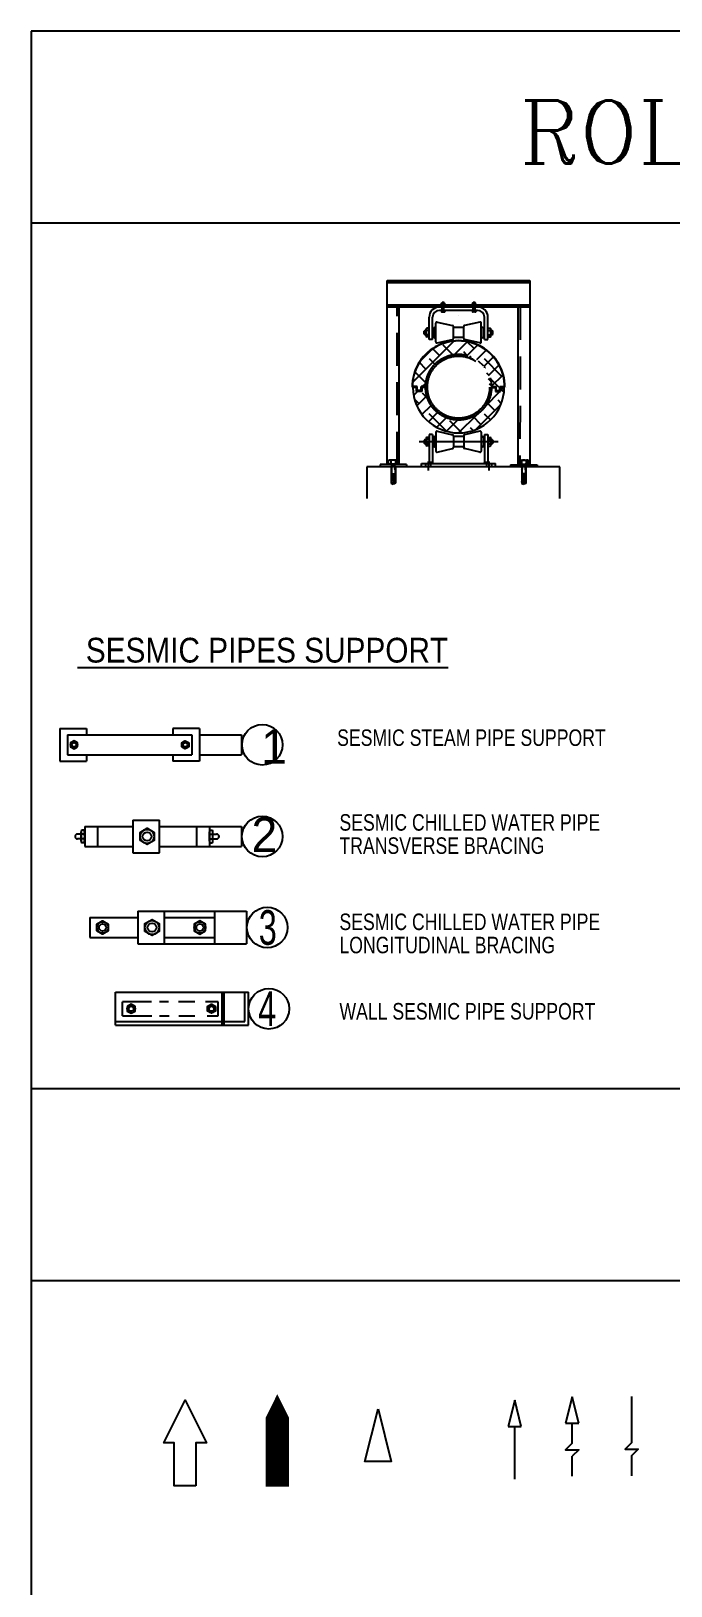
# Model space of a CAD drawing. Extents: x 462150 to 608263, y 35809 to 85242.
# Drawn here: x 512332 to 514756, y 59676 to 65566 of the extents above; entities that cross this region are included whole.
import ezdxf
from ezdxf.enums import TextEntityAlignment as Align

# ---------------------------------------------------------------- set-up
doc = ezdxf.new("R2010")
doc.units = 0
doc.header["$LTSCALE"] = 500
doc.header["$MEASUREMENT"] = 0
for name, pattern in [('ACAD_ISO02W100', [15, 12, -3]), ('CENTER', [2, 1.25, -0.25, 0.25, -0.25]), ('DASHDOT2', [12.7, 6.35, -3.175, 0, -3.175]), ('DASHED2', [0.375, 0.25, -0.125])]:
    doc.linetypes.add(name, pattern=pattern)
for name, color, linetype in [('_M_SUPPORT_A', 7, 'Continuous'), ('A-FRAME', 7, 'Continuous'), ('ARROW', 2, 'Continuous'), ('CK_LEVEL_10', 7, 'Continuous'), ('DIMENSION', 150, 'Continuous'), ('EQP', 1, 'Continuous'), ('HVAC-1', 11, 'CENTER'), ('KHALED', 2, 'Continuous'), ('M_ARR', 2, 'Continuous'), ('MH-RARR', 2, 'Continuous'), ('MH-SARR', 2, 'Continuous'), ('MNUTS', 2, 'Continuous'), ('PL-W-TEXT', 7, 'Continuous'), ('TXT', 2, 'Continuous')]:
    doc.layers.add(name, color=color, linetype=linetype)
doc.styles.add('FF-LOOP', font='romanc.shx', dxfattribs={"height": 2})
doc.styles.add('MOHAMED', font='STENCIL.SHX', dxfattribs={"height": 105})
doc.styles.add('SAHAR', font='STENCIL.SHX', dxfattribs={"height": 40})

# ---------------------------------------------------------------- blocks, each defined once
blk = doc.blocks.new('ARR00A')
at = {"layer": 'M_ARR'}
blk.add_lwpolyline([(-7, 0.88), (-7, -0.88), (-3.5, -0.88), (-3.5, -1.75), (0, 0), (-3.5, 1.75), (-3.5, 0.88)], close=True, dxfattribs=at)
blk = doc.blocks.new('ARR')
at = {"layer": 'ARROW', "xscale": -23.14000000001397, "yscale": 23.13999999999942, "zscale": 23.14, "rotation": 180}
blk.add_blockref('ARR00A', (0, 0), dxfattribs=at)
blk = doc.blocks.new('M-arr02')
at = {"layer": 'MH-SARR'}
blk.add_lwpolyline([(-7, 0, 1.75, 1.75, 0), (-3.5, 0, 3.5, 0, 0), (0, 0, 0, 0, 0)], format="xyseb", dxfattribs=at)
blk = doc.blocks.new('M-arr03')
at = {"layer": 'MH-SARR'}
blk.add_lwpolyline([(0, 0), (-2, -0.5), (-2, 0.5)], close=True, dxfattribs=at)
blk = doc.blocks.new('M-arr04')
at = {"color": 2}
blk.add_lwpolyline([(0, 2.839, 0, 0.45, 0), (0, 1.846, 0, 0, 0), (0, 0, 0, 0, 0)], format="xyseb", dxfattribs=at)
blk = doc.blocks.new('M-arr05')
at = {"layer": 'MH-SARR'}
for p, q in [((-6, 0), (-2, 0)), ((-2, 0.5), (-2, -0.5)), ((0, 0), (-2, 0.5)), ((-2, -0.5), (0, 0))]:
    blk.add_line(p, q, dxfattribs=at)
blk = doc.blocks.new('M-arr06')
at = {"layer": 'MH-RARR'}
for p, q in [((-6, 0), (-4.5, 0)), ((-3.5, 0), (-2, 0)), ((0, 0), (-2, 0.5)), ((-2, 0.5), (-2, -0.5)), ((-2, -0.5), (0, 0))]:
    blk.add_line(p, q, dxfattribs=at)
blk.add_lwpolyline([(-3.5, 0), (-4, 0.5), (-4, -0.5), (-4.5, 0)], dxfattribs=at)
blk = doc.blocks.new('M-arr07')
at = {"layer": 'MH-RARR'}
blk.add_lwpolyline([(0, 0), (-2, 0), (-3.5, 0), (-4, 0.5), (-4, -0.5), (-4.5, 0), (-6, 0)], dxfattribs=at)

msp = doc.modelspace()

# ---------------------------------------------------------------- hatches: boundary and pattern name
h = msp.add_hatch()
h.set_pattern_fill('ANSI38', color=8, scale=295.275591, angle=-0.01112, style=0)
h.set_pattern_definition([(44.9888795, (-363093.78, -1134920.83), (-26.0938555, 26.1039866), []), (134.9888795, (-363093.78, -1134920.83), (-78.2916976, 26.1141177), [92.273622, -55.3641732])])
h.paths.add_polyline_path([(514124.9, 64215.1), (514110.9, 64215.1), (514110.9, 64200.4), (514091.2, 64200.4), (514091.2, 64215.1), (514076.6, 64215.1, -0.409585), (513951.6, 64092.1), (513951.6, 64043.8, 0.410868)])
h.paths.add_polyline_path([(513951.6, 64392.1), (513951.6, 64342.1, -0.409581), (514076.6, 64219.1), (514093.6, 64219.1), (514093.6, 64217.1), (514108.4, 64217.1), (514108.4, 64219.1), (514126.6, 64219.1, 0.410909)])
h.paths.add_polyline_path([(513951.6, 64342.1), (513951.6, 64392.1, 0.410909), (513776.6, 64219.2), (513794.8, 64219.2), (513794.8, 64217.2), (513809.6, 64217.2), (513809.6, 64219.2), (513826.6, 64219.1, -0.409581)])
h.paths.add_polyline_path([(513826.6, 64215.2), (513812, 64215.2), (513812, 64200.4), (513792.3, 64200.4), (513792.3, 64215.2), (513778.3, 64215.2, 0.410868), (513951.6, 64043.8), (513951.6, 64092.1, -0.409585)])
at = {"layer": 'DIMENSION'}
h = msp.add_hatch(dxfattribs=at)
h.set_pattern_fill('ANSI31', scale=0.197294, angle=-0.01112, style=0)
h.set_pattern_definition([(224.98887947, (482703.248116, 99399.410953), (0.017435127817, -0.017441897093), [])])
h.paths.add_polyline_path([(513775.6, 64218.2), (513778.2, 64218.2, -0.412543), (513951.6, 64390.5), (513951.6, 64393.1, 0.412568)])
h = msp.add_hatch(dxfattribs=at)
h.set_pattern_fill('ANSI31', scale=0.197294, angle=-0.01112, style=0)
h.set_pattern_definition([(314.98887947, (545213.608207, 99387.27833), (-0.017441897093, -0.017435127817), [])])
h.paths.add_polyline_path([(514127.6, 64218.1), (514125, 64218.1, 0.412543), (513951.6, 64390.5), (513951.6, 64393.1, -0.412568)])
h = msp.add_hatch(dxfattribs=at)
h.set_pattern_fill('ANSI31', scale=0.197294, angle=-0.01112, style=0)
h.set_pattern_definition([(134.923582737, (482649.742153, 29082.65742), (0.017461755584, 0.017415238963), [])])
h.paths.add_polyline_path([(513775.8, 64216.4), (513778.5, 64216.4, 0.412543), (513951.6, 64043.8), (513951.6, 64041.2, -0.412568)])
h = msp.add_hatch(dxfattribs=at)
h.set_pattern_fill('ANSI31', scale=0.197294, angle=-0.01112, style=0)
h.set_pattern_definition([(45.05417621, (545239.818635, 29070.509322), (-0.017454994027, 0.017422015948), [])])
h.paths.add_polyline_path([(514127.4, 64216.3), (514124.7, 64216.3, -0.412543), (513951.6, 64043.8), (513951.6, 64041.2, 0.412568)])
at = {"layer": 'HVAC-1'}
h = msp.add_hatch(dxfattribs=at)
h.set_pattern_fill('ANSI36', color=256, scale=82.020997, angle=89.98888, style=0)
h.set_pattern_definition([(134.9888795, (578784.298, -45756.785), (-19.9356205, 5.4411447), [25.6315617, -5.1263123, 0, -5.1263123])])
h.paths.add_polyline_path([(513951.6, 64335), (513951.6, 64342.1, 0.414214), (513826.6, 64217.2), (513833.8, 64217.2, -0.414214)])
h.paths.add_polyline_path([(513951.6, 64342.1), (513951.6, 64335, -0.414214), (514069.4, 64217.1), (514076.6, 64217.1, 0.414214)])
h.paths.add_polyline_path([(514076.6, 64217.1), (514069.4, 64217.1, -0.414214), (513951.6, 64099.3), (513951.6, 64092.1, 0.414214)])
h.paths.add_polyline_path([(513833.8, 64217.2), (513826.6, 64217.2, 0.414214), (513951.6, 64092.1), (513951.6, 64099.3, -0.414214)])

# ---------------------------------------------------------------- linework, layer by layer
for p, q in [((512331.7, 65565.7), (512331.7, 36008.8)), ((532372.4, 65565.7), (512331.7, 65565.7)), ((532372.4, 64838.2), (512331.7, 64838.2)), ((521100, 61559.6), (512331.7, 61559.6)), ((521100, 60832.1), (512331.7, 60832.1))]:
    msp.add_line(p, q)
at = {"color": 8}
for radius, start, end in [(175, 359.98786, 179.9899), (173.4, 180.31288, 359.66488)]:
    msp.add_arc((513951.6, 64217.1), radius, start, end, dxfattribs=at)
at = {"layer": '_M_SUPPORT_A', "linetype": 'Continuous', "ltscale": 0.25}
for p, q in [((513681.5, 63923.4), (513681.7, 64621)), ((513681.7, 64621), (514221.7, 64620.8)), ((513681.7, 64613), (514221.7, 64612.8)), ((514221.7, 64620.8), (514221.5, 63923.3)), ((513681.7, 64529), (514221.7, 64528.8)), ((513681.7, 64521), (514221.7, 64520.8)), ((513726.5, 63923.4), (513726.7, 64520.9)), ((514024, 64507.9), (513879.3, 64507.9)), ((514176.7, 64520.9), (514176.5, 63923.3)), ((514335.9, 63915.1), (513603.9, 63915.5)), ((513603.9, 63915.5), (513603.9, 63795.5)), ((513654, 63923.4), (513654, 63915.4)), ((513754, 63923.4), (513654, 63923.4)), ((513754, 63923.4), (513754, 63915.4)), ((514149, 63923.3), (514149, 63915.3)), ((514149, 63923.3), (514249, 63923.3)), ((514249, 63923.3), (514249, 63915.3)), ((514335.9, 63795.1), (514335.9, 63915.1))]:
    msp.add_line(p, q, dxfattribs=at)
at = {"layer": 'A-FRAME', "linetype": 'Continuous', "ltscale": 0.25}
for p, q in [((513840.3, 64396.9), (513840.3, 64481.9)), ((513853.3, 64396.9), (513853.3, 64481.9)), ((513951.7, 64488.2), (513951.7, 64488.2)), ((514050, 64396.9), (514050, 64481.9)), ((514063, 64396.9), (514063, 64481.9)), ((514079.2, 64415.8), (514079.2, 64432)), ((513840.2, 64037.4), (513840.2, 63932)), ((513853.2, 64037.4), (513853.2, 63931.9)), ((514049.9, 64037.4), (514049.9, 63931.9)), ((514062.9, 64037.4), (514062.9, 63931.9)), ((514079.1, 64018.5), (514079.1, 64002.2)), ((513811, 63915.4), (513811, 63928.4)), ((513811, 63928.4), (514092, 63928.4)), ((513827, 63928.4), (513827, 63915.4)), ((513840.2, 63932), (513836.6, 63928.4)), ((513853.2, 63931.9), (513840.2, 63932)), ((513846, 63928.4), (513846, 63915.4)), ((513853.2, 63931.9), (513856.7, 63928.4)), ((514049.9, 63931.9), (514046.4, 63928.4)), ((514062.9, 63931.9), (514049.9, 63931.9)), ((514057, 63928.4), (514057, 63915.4)), ((514062.9, 63931.9), (514066.5, 63928.4)), ((514076, 63928.4), (514076, 63915.4)), ((514092, 63915.4), (514092, 63928.4))]:
    msp.add_line(p, q, dxfattribs=at)
at = {"layer": 'CK_LEVEL_10', "color": 7, "linetype": 'Continuous'}
for p, q in [((513697.3, 63918), (513697.3, 63902.2)), ((513697.3, 63918), (513711, 63918)), ((513697.3, 63902.2), (513697.3, 63888.7)), ((513711, 63917.9), (513711, 63902.2)), ((513711, 63902.2), (513711, 63888.7)), ((514192, 63917.9), (514192, 63902.1)), ((514205.8, 63917.9), (514192, 63917.9)), ((514192, 63902.1), (514192, 63888.6)), ((514205.8, 63917.9), (514205.8, 63902.1)), ((514205.8, 63902.1), (514205.8, 63888.6)), ((513697.3, 63888.7), (513711, 63888.7)), ((513697.3, 63857), (513699.3, 63868.2)), ((513697.3, 63857), (513711, 63857)), ((513697.3, 63857), (513697.3, 63852.8)), ((513711, 63852.8), (513697.3, 63852.8)), ((513698.7, 63851.5), (513697.3, 63852.8)), ((513698, 63888.7), (513698, 63863.7)), ((513698, 63863.7), (513698.5, 63863.7)), ((513698.7, 63851.5), (513709.7, 63851.5)), ((513699.3, 63884), (513699.3, 63868.2)), ((513699.3, 63888.7), (513699.3, 63886.8)), ((513700.4, 63888.7), (513700.4, 63888)), ((513700.4, 63882.8), (513700.4, 63868.2)), ((513702.1, 63866), (513706.2, 63866)), ((513702.1, 63866), (513702.1, 63865.1)), ((513702.5, 63864.7), (513705.8, 63864.7)), ((513702.6, 63863.7), (513705.7, 63863.7)), ((513706.2, 63866), (513706.2, 63865.1)), ((513707.9, 63888.7), (513707.9, 63888)), ((513707.9, 63882.8), (513707.9, 63868.2)), ((513709, 63888.7), (513709, 63886.8)), ((513711, 63857), (513709, 63868.2)), ((513709.7, 63851.5), (513711, 63852.8)), ((513709.8, 63863.7), (513710.3, 63863.7)), ((513710.3, 63888.7), (513710.3, 63863.7)), ((513711, 63857), (513711, 63852.8)), ((514205.8, 63888.6), (514192, 63888.6)), ((514192, 63856.9), (514194.1, 63868.1)), ((514192, 63856.9), (514192, 63852.7)), ((514205.8, 63856.9), (514192, 63856.9)), ((514193.4, 63851.4), (514192, 63852.7)), ((514192, 63852.7), (514205.8, 63852.7)), ((514192.7, 63888.6), (514192.7, 63863.6)), ((514193.3, 63863.6), (514192.7, 63863.6)), ((514204.4, 63851.4), (514193.4, 63851.4)), ((514194.1, 63888.6), (514194.1, 63886.7)), ((514195.1, 63888.6), (514195.1, 63887.9)), ((514195.1, 63882.7), (514195.1, 63868.1)), ((514201, 63865.9), (514196.8, 63865.9)), ((514196.8, 63865.9), (514196.8, 63865)), ((514200.6, 63864.6), (514197.3, 63864.6)), ((514200.4, 63863.6), (514197.4, 63863.6)), ((514201, 63865.9), (514201, 63865)), ((514202.7, 63888.6), (514202.7, 63887.9)), ((514202.7, 63882.7), (514202.7, 63868.1)), ((514203.7, 63888.6), (514203.7, 63886.7)), ((514203.7, 63883.9), (514203.7, 63868.1)), ((514205.8, 63856.9), (514203.7, 63868.1)), ((514204.4, 63851.4), (514205.8, 63852.7)), ((514205.1, 63863.6), (514204.5, 63863.6)), ((514205.1, 63888.6), (514205.1, 63863.6)), ((514205.8, 63856.9), (514205.8, 63852.7))]:
    msp.add_line(p, q, dxfattribs=at)
at = {"layer": 'CK_LEVEL_10', "color": 3, "linetype": 'CENTER'}
for p, q in [((513700.7, 63886.1), (513707.6, 63886.1)), ((514202.3, 63886), (514195.5, 63886))]:
    msp.add_line(p, q, dxfattribs=at)
at = {"layer": 'CK_LEVEL_10', "color": 7, "linetype": 'Continuous'}
for points in [[(513704.2, 63887.6), (513704.7, 63887.5), (513705.1, 63887.4), (513705.4, 63887.3), (513705.7, 63887.1), (513705.9, 63886.9), (513706, 63886.8), (513706.1, 63886.6), (513706.2, 63886.3), (513706.2, 63886.1), (513706.2, 63885.9), (513706.1, 63885.7), (513706, 63885.4), (513705.9, 63885.2), (513705.6, 63885), (513705.4, 63884.9), (513705.1, 63884.7), (513704.8, 63884.7), (513704.5, 63884.6), (513704.2, 63884.6), (513704.2, 63884.6), (513703.6, 63884.7), (513703.2, 63884.8), (513702.9, 63884.9), (513702.6, 63885.1), (513702.4, 63885.3), (513702.3, 63885.4), (513702.2, 63885.6), (513702.1, 63885.9), (513702.1, 63886.1), (513702.1, 63886.3), (513702.2, 63886.5), (513702.3, 63886.8), (513702.5, 63887), (513702.7, 63887.1), (513703, 63887.3), (513703.3, 63887.5), (513703.6, 63887.5), (513703.8, 63887.6), (513704.2, 63887.6)], [(514198.9, 63887.5), (514198.3, 63887.5), (514198, 63887.4), (514197.7, 63887.2), (514197.4, 63887), (514197.2, 63886.8), (514197.1, 63886.7), (514197, 63886.5), (514196.9, 63886.2), (514196.9, 63886), (514196.9, 63885.8), (514196.9, 63885.6), (514197.1, 63885.3), (514197.2, 63885.1), (514197.4, 63885), (514197.7, 63884.8), (514198, 63884.6), (514198.3, 63884.6), (514198.6, 63884.5), (514198.9, 63884.5), (514198.9, 63884.5), (514199.5, 63884.6), (514199.8, 63884.7), (514200.2, 63884.8), (514200.5, 63885), (514200.6, 63885.2), (514200.8, 63885.3), (514200.9, 63885.5), (514201, 63885.8), (514201, 63886), (514200.9, 63886.2), (514200.9, 63886.4), (514200.8, 63886.7), (514200.6, 63886.9), (514200.4, 63887.1), (514200.1, 63887.2), (514199.8, 63887.4), (514199.5, 63887.5), (514199.2, 63887.5), (514198.9, 63887.5)]]:
    msp.add_lwpolyline(points, dxfattribs=at)
at = {"layer": 'CK_LEVEL_10', "color": 3, "linetype": 'Continuous'}
for centre, start, end in [((513688.4, 63907.7), 327.78772, 32.19003), ((513719.9, 63907.6), 147.77274, 212.20502), ((514183.2, 63907.6), 327.77274, 32.20502), ((514214.6, 63907.6), 147.78772, 212.19003)]:
    msp.add_arc(centre, 10.5, start, end, dxfattribs=at)
at = {"layer": 'CK_LEVEL_10', "color": 7, "linetype": 'Continuous'}
for centre, radius, start, end in [((513699.2, 63888), 1.2, 179.98888, 359.98888), ((513699.2, 63882.8), 1.2, 359.98888, 179.98888), ((513706.6, 63868.5), 6.25, 182.62719, 230.48067), ((513702.5, 63865.1), 0.412, 179.98888, 269.98888), ((513701.7, 63868.5), 6.25, 309.49709, 357.35057), ((513705.8, 63865.1), 0.412, 269.98888, 359.98888), ((513709.1, 63888), 1.2, 179.98888, 359.98888), ((513709.1, 63882.8), 1.2, 359.98888, 179.98888), ((514193.9, 63887.9), 1.2, 179.98888, 359.98888), ((514193.9, 63882.7), 1.2, 359.98888, 179.98888), ((514201.4, 63868.4), 6.25, 182.62719, 230.48067), ((514197.3, 63865), 0.412, 179.98888, 269.98888), ((514196.4, 63868.4), 6.25, 309.49709, 357.35057), ((514200.6, 63865), 0.412, 269.98888, 359.98888), ((514203.9, 63887.9), 1.2, 179.98888, 359.98888), ((514203.9, 63882.7), 1.2, 359.98888, 179.98888)]:
    msp.add_arc(centre, radius, start, end, dxfattribs=at)
at = {"layer": 'DIMENSION', "color": 0, "linetype": 'DASHED2'}
for p, q in [((513718.5, 63923.4), (513718.7, 64520.9)), ((514184.7, 64520.9), (514184.5, 63923.3))]:
    msp.add_line(p, q, dxfattribs=at)
at = {"layer": 'DIMENSION', "color": 0}
for p, q in [((513885.9, 64507.9), (513899.9, 64507.9)), ((513885.9, 64507.9), (513885.9, 64503.3)), ((513886.1, 64529.5), (513886.1, 64534.2)), ((513887.5, 64502.2), (513889.2, 64502.2)), ((513887.6, 64534.7), (513898.2, 64534.7)), ((513889.1, 64528.9), (513887.6, 64528.9)), ((513889.1, 64537.5), (513889.9, 64538.2)), ((513896.7, 64537.5), (513889.1, 64537.5)), ((513889.1, 64534.7), (513889.1, 64537.5)), ((513889.1, 64534.2), (513889.1, 64529.5)), ((513896.7, 64528.9), (513889.1, 64528.9)), ((513889.2, 64507.9), (513889.2, 64528.9)), ((513889.2, 64507.9), (513889.2, 64503.4)), ((513889.2, 64502.2), (513898.2, 64502.2)), ((513889.9, 64538.2), (513895.9, 64538.2)), ((513889.9, 64534.7), (513889.9, 64538.2)), ((513889.9, 64507.9), (513889.9, 64528.9)), ((513895.9, 64534.7), (513895.9, 64538.2)), ((513895.9, 64538.2), (513896.7, 64537.5)), ((513895.9, 64507.9), (513895.9, 64528.9)), ((513896.5, 64507.9), (513896.5, 64528.9)), ((513896.5, 64507.9), (513896.5, 64503.4)), ((513896.7, 64534.7), (513896.7, 64537.5)), ((513896.7, 64534.2), (513896.7, 64529.5)), ((513898.2, 64528.9), (513896.7, 64528.9)), ((513899.7, 64534.2), (513899.7, 64529.5)), ((513899.9, 64507.9), (513899.9, 64503.3)), ((514017.4, 64507.9), (514003.4, 64507.9)), ((514003.4, 64507.9), (514003.4, 64503.3)), ((514003.6, 64534.1), (514003.6, 64529.5)), ((514015.7, 64534.7), (514005.1, 64534.7)), ((514005.1, 64528.9), (514006.7, 64528.9)), ((514014.1, 64502.2), (514005.1, 64502.2)), ((514007.4, 64538.2), (514006.7, 64537.4)), ((514006.7, 64537.4), (514014.2, 64537.4)), ((514006.7, 64534.7), (514006.7, 64537.4)), ((514006.7, 64534.1), (514006.7, 64529.5)), ((514006.7, 64528.9), (514014.2, 64528.9)), ((514006.8, 64507.9), (514006.8, 64528.9)), ((514006.8, 64507.9), (514006.8, 64503.3)), ((514013.5, 64538.2), (514007.4, 64538.2)), ((514007.4, 64534.7), (514007.4, 64538.2)), ((514007.4, 64507.9), (514007.4, 64528.9)), ((514013.5, 64534.7), (514013.5, 64538.2)), ((514014.2, 64537.4), (514013.5, 64538.2)), ((514013.5, 64507.9), (514013.5, 64528.9)), ((514014.1, 64507.9), (514014.1, 64528.9)), ((514014.1, 64507.9), (514014.1, 64503.3)), ((514015.8, 64502.2), (514014.1, 64502.2)), ((514014.2, 64534.7), (514014.2, 64537.4)), ((514014.2, 64534.1), (514014.2, 64529.5)), ((514014.2, 64528.9), (514015.7, 64528.9)), ((514017.2, 64529.5), (514017.2, 64534.1)), ((514017.4, 64507.9), (514017.4, 64503.3)), ((513722.2, 63925.2), (513685.9, 63925.3)), ((513722.2, 63923.4), (513722.2, 63925.2)), ((514180.9, 63923.3), (514180.9, 63925.2)), ((514180.9, 63925.2), (514217.2, 63925.2))]:
    msp.add_line(p, q, dxfattribs=at)
at = {"layer": 'DIMENSION', "color": 1, "linetype": 'DASHDOT2'}
for p, q in [((514101.3, 64010.4), (513801.8, 64010.4)), ((513836.5, 63935.3), (513836.5, 63900.8)), ((514066.5, 63935.3), (514066.5, 63900.8))]:
    msp.add_line(p, q, dxfattribs=at)
at = {"layer": 'DIMENSION', "color": 7}
for p, q in [((513685.9, 63923.4), (513685.9, 63925.3)), ((513722.2, 63923.4), (513685.9, 63923.4)), ((514180.9, 63923.3), (514217.2, 63923.3)), ((514217.2, 63923.3), (514217.2, 63925.2))]:
    msp.add_line(p, q, dxfattribs=at)
at = {"layer": 'DIMENSION', "color": 0}
for centre, radius, start, end in [((513879.3, 64481.9), 39, 89.98888, 179.98888), ((513879.3, 64481.9), 26, 89.98888, 179.98888), ((513887.5, 64504.1), 1.83, 203.77665, 337.70192), ((513887.6, 64532.4), 2.29, 48.75873, 131.21902), ((513887.6, 64531.2), 2.29, 228.75873, 311.21902), ((513892.9, 64521.8), 12.9, 72.92735, 107.05041), ((513892.9, 64541.8), 12.9, 252.92735, 287.05041), ((513892.9, 64508.6), 6.39, 235.28555, 304.6922), ((513898.2, 64504.1), 1.83, 202.27584, 336.20111), ((513898.2, 64532.4), 2.29, 48.75873, 131.21902), ((513898.2, 64531.2), 2.29, 228.75873, 311.21902), ((514005.1, 64504), 1.83, 203.77665, 337.70192), ((514005.1, 64532.4), 2.29, 48.75873, 131.21902), ((514005.1, 64531.2), 2.29, 228.75873, 311.21902), ((514010.4, 64521.8), 12.9, 72.92735, 107.05041), ((514010.4, 64541.8), 12.9, 252.92735, 287.05041), ((514010.4, 64508.6), 6.39, 235.28555, 304.6922), ((514015.8, 64504), 1.83, 202.27584, 336.20111), ((514015.7, 64532.4), 2.29, 48.75873, 131.21902), ((514015.7, 64531.2), 2.29, 228.75873, 311.21902), ((514024, 64481.9), 39, 359.98888, 89.98888), ((514024, 64481.9), 26, 359.98888, 89.98888)]:
    msp.add_arc(centre, radius, start, end, dxfattribs=at)
at = {"layer": 'DIMENSION'}
msp.add_arc((513951.6, 64216.6), 180.2, 0.15017, 0.15763, dxfattribs=at)
at = {"layer": 'EQP'}
for p, q in [((512441.2, 62924.6), (512441.2, 62800.2)), ((512441.2, 62924.6), (512541.7, 62924.6)), ((512469.2, 62899.9), (512941.4, 62899.9)), ((512469.2, 62899.9), (512469.2, 62824.9)), ((512541.7, 62924.6), (512541.7, 62899.9)), ((512868.9, 62924.6), (512868.9, 62899.9)), ((512969.4, 62924.6), (512868.9, 62924.6)), ((512941.4, 62899.9), (512941.4, 62824.9)), ((512969.4, 62924.6), (512969.4, 62800.2)), ((512969.4, 62899.9), (513128.9, 62899.9)), ((513128.9, 62899.9), (513128.9, 62824.9)), ((512441.2, 62800.2), (512541.7, 62800.2)), ((512469.2, 62824.9), (512941.4, 62824.9)), ((512541.7, 62824.9), (512541.7, 62800.2)), ((512868.9, 62824.9), (512868.9, 62800.2)), ((512969.4, 62800.2), (512868.9, 62800.2)), ((512969.4, 62824.9), (513128.9, 62824.9)), ((512535.1, 62552.5), (512717.8, 62552.5)), ((512535.1, 62552.5), (512535.1, 62477.5)), ((512583.4, 62552.5), (512583.4, 62477.5)), ((512717.8, 62577.2), (512818.3, 62577.2)), ((512717.8, 62577.2), (512717.8, 62452.7)), ((512818.3, 62452.7), (512818.3, 62577.2)), ((512818.3, 62552.5), (513007.3, 62552.5)), ((512959, 62552.5), (512959, 62477.5)), ((513007.3, 62552.5), (513007.3, 62477.5)), ((513007.3, 62552.5), (513128.7, 62552.5)), ((513128.7, 62552.5), (513128.7, 62477.5)), ((512535.1, 62477.5), (512717.8, 62477.5)), ((512717.8, 62452.7), (512818.3, 62452.7)), ((512818.3, 62477.5), (513007.3, 62477.5)), ((513007.3, 62477.5), (513128.7, 62477.5)), ((512554, 62207.7), (512736.7, 62207.7)), ((512554, 62207.7), (512554, 62132.7)), ((512736.7, 62232.4), (512736.7, 62107.9)), ((512736.7, 62232.4), (513147.6, 62232.4)), ((512837.2, 62107.9), (512837.2, 62232.4)), ((512837.2, 62207.7), (513026.2, 62207.7)), ((513026.2, 62232.4), (513026.2, 62107.9)), ((513147.6, 62232.4), (513147.6, 62107.9)), ((512554, 62132.7), (512736.7, 62132.7)), ((512736.7, 62107.9), (513147.6, 62107.9)), ((512837.2, 62132.7), (513026.2, 62132.7)), ((512651.1, 61800.2), (512651.1, 61924.7)), ((512651.1, 61924.7), (513156.2, 61924.7)), ((513055.5, 61800.2), (513055.5, 61924.7)), ((513063.8, 61800.2), (513063.8, 61924.7)), ((513142.1, 61814.1), (513142.1, 61924.7)), ((513156.2, 61800.2), (513156.2, 61924.7)), ((512678.3, 61836.2), (512678.3, 61888.7)), ((512788.3, 61888.7), (512678.3, 61888.7)), ((512852.9, 61888.7), (512819, 61888.7)), ((512952.6, 61888.7), (512890, 61888.7)), ((513041.3, 61888.7), (512993.3, 61888.7)), ((513041.3, 61836.2), (513041.3, 61888.7)), ((512651.1, 61814.3), (513055.5, 61814.3)), ((512651.1, 61800.2), (513156.2, 61800.2)), ((512678.3, 61836.2), (512789.3, 61836.2)), ((512819, 61836.2), (512854.5, 61836.2)), ((512891.5, 61836.2), (512952.6, 61836.2)), ((512999, 61836.2), (513041.3, 61836.2)), ((513063.8, 61814.1), (513142.1, 61814.1))]:
    msp.add_line(p, q, dxfattribs=at)
at = {"layer": 'HVAC-1'}
for radius in [125, 117.8]:
    msp.add_circle((513951.6, 64217.1), radius, dxfattribs=at)
at = {"layer": 'KHALED'}
for p, q in [((512521.4, 62524.2), (512507.6, 62524.2)), ((512521.4, 62505.8), (512507.6, 62505.8)), ((512521.4, 62497.6), (512521.4, 62532.3)), ((512533.1, 62539.2), (512523.5, 62539.2)), ((512533.1, 62524.2), (512523.5, 62524.2)), ((512533.1, 62505.8), (512523.5, 62505.8)), ((512533.1, 62490.7), (512523.5, 62490.7)), ((512535.1, 62497.6), (512535.1, 62532.3)), ((513007.3, 62497.6), (513007.3, 62532.3)), ((513009.4, 62539.2), (513019, 62539.2)), ((513009.4, 62524.2), (513019, 62524.2)), ((513009.4, 62505.8), (513019, 62505.8)), ((513009.4, 62490.7), (513019, 62490.7)), ((513021, 62497.6), (513021, 62532.3)), ((513021, 62524.2), (513034.8, 62524.2)), ((513021, 62505.8), (513034.8, 62505.8))]:
    msp.add_line(p, q, dxfattribs=at)
for points in [[(512508, 62854.7), (512508, 62870.1), (512494.6, 62877.8), (512481.2, 62870.1), (512481.2, 62854.7), (512494.6, 62847)], [(512902.7, 62854.7), (512902.7, 62870.1), (512916.1, 62877.8), (512929.4, 62870.1), (512929.4, 62854.7), (512916.1, 62847)], [(512744.5, 62499.5), (512744.5, 62530.4), (512771.2, 62545.9), (512798, 62530.4), (512798, 62499.5), (512771.2, 62484.1)], [(512581.2, 62157.8), (512581.2, 62182.5), (512602.6, 62194.9), (512624, 62182.5), (512624, 62157.8), (512602.6, 62145.5)], [(512763.4, 62154.7), (512763.4, 62185.6), (512790.1, 62201), (512816.9, 62185.6), (512816.9, 62154.7), (512790.1, 62139.3)], [(512992.8, 62157.8), (512992.8, 62182.5), (512971.4, 62194.9), (512950, 62182.5), (512950, 62157.8), (512971.4, 62145.5)], [(512696, 61871.1), (512696, 61853.8), (512711, 61845.2), (512726, 61853.8), (512726, 61871.1), (512711, 61879.8)], [(513030.4, 61871.1), (513030.4, 61853.8), (513015.5, 61845.2), (513000.5, 61853.8), (513000.5, 61871.1), (513015.5, 61879.8)]]:
    msp.add_lwpolyline(points, close=True, dxfattribs=at)
for centre, radius in [((513208, 62862.4), 76.8), ((512494.6, 62862.4), 13.4), ((512494.6, 62862.4), 8.33), ((512916.1, 62862.4), 13.4), ((512916.1, 62862.4), 8.33), ((513207.8, 62515), 76.8), ((512771.2, 62515), 26.7), ((512771.2, 62515), 16.7), ((512790.1, 62170.2), 26.7), ((513226.7, 62170.2), 76.8), ((512602.6, 62170.2), 21.4), ((512602.6, 62170.2), 13.3), ((512790.1, 62170.2), 16.7), ((512971.4, 62170.2), 21.4), ((512971.4, 62170.2), 13.3), ((513233, 61862.5), 76.8), ((512711, 61862.5), 15), ((512711, 61862.5), 9.33), ((513015.5, 61862.5), 15), ((513015.5, 61862.5), 9.33)]:
    msp.add_circle(centre, radius, dxfattribs=at)
for centre, radius, start, end in [((512507.6, 62515), 9.21, 90, 270), ((512536.2, 62531.7), 14.7, 149.3068, 210.6932), ((512543.1, 62515), 21.7, 154.83905, 205.16095), ((512536.2, 62498.2), 14.7, 149.3068, 210.6932), ((512520.4, 62531.7), 14.7, 329.3068, 30.6932), ((512513.5, 62515), 21.7, 334.83905, 25.16095), ((512520.4, 62498.2), 14.7, 329.3068, 30.6932), ((513022.1, 62531.7), 14.7, 149.3068, 210.6932), ((513029, 62515), 21.7, 154.83905, 205.16095), ((513022.1, 62498.2), 14.7, 149.3068, 210.6932), ((513006.3, 62531.7), 14.7, 329.3068, 30.6932), ((512999.4, 62515), 21.7, 334.83905, 25.16095), ((513006.3, 62498.2), 14.7, 329.3068, 30.6932), ((513034.8, 62515), 9.21, 270, 90)]:
    msp.add_arc(centre, radius, start, end, dxfattribs=at)
at = {"layer": 'MNUTS', "color": 7, "lineweight": -3}
for p, q in [((513824.1, 64432), (513821.1, 64429.1)), ((513824.5, 64432), (513824.1, 64431.7)), ((513825.7, 64432), (513824.1, 64430.4)), ((513826.9, 64432), (513824.1, 64429.2)), ((513828.2, 64432), (513824.1, 64428)), ((513824.1, 64432), (513828.8, 64432)), ((513824.1, 64415.8), (513824.1, 64432)), ((513828.8, 64431.5), (513824.1, 64426.8)), ((513828.8, 64415.8), (513828.8, 64436.1)), ((513840.3, 64440.2), (513831.1, 64440.2)), ((513840.3, 64432), (513831.1, 64432)), ((513840.3, 64403.6), (513840.3, 64444.2)), ((513853.3, 64434.1), (513857.5, 64434.1)), ((513857.5, 64408.3), (513857.5, 64439.6)), ((513861.4, 64443.5), (513865.8, 64443.5)), ((513865.7, 64388.1), (513865.8, 64459.8)), ((513870.5, 64463.5), (513929.1, 64450.1)), ((513932.1, 64401.5), (513932.1, 64446.3)), ((513971.2, 64443.3), (513932.1, 64443.3)), ((513971.1, 64401.5), (513971.2, 64446.3)), ((514032.8, 64463.5), (513974.2, 64450.1)), ((514037.5, 64388), (514037.5, 64459.7)), ((514041.9, 64443.4), (514037.5, 64443.4)), ((514045.7, 64408.2), (514045.7, 64439.5)), ((514050, 64434), (514045.7, 64434)), ((514063, 64403.6), (514063, 64444.2)), ((514063, 64440.1), (514072.1, 64440.1)), ((514063, 64432), (514072.1, 64432)), ((514074.5, 64415.8), (514074.4, 64436.1)), ((514079.2, 64432), (514074.5, 64432)), ((514074.5, 64431.4), (514079.2, 64426.7)), ((514075.1, 64432), (514079.2, 64427.9)), ((514076.4, 64432), (514079.2, 64429.2)), ((514077.6, 64432), (514079.2, 64430.4)), ((514079.2, 64432), (514082.1, 64429)), ((513821.1, 64418.8), (513821.1, 64429.1)), ((513824.1, 64415.8), (513821.1, 64418.8)), ((513828.8, 64430.2), (513824.1, 64425.5)), ((513828.8, 64429), (513824.1, 64424.3)), ((513828.8, 64427.8), (513824.1, 64423.1)), ((513828.8, 64426.5), (513824.1, 64421.8)), ((513828.8, 64425.3), (513824.1, 64420.6)), ((513828.8, 64424), (513824.1, 64419.4)), ((513828.8, 64422.8), (513824.1, 64418.1)), ((513828.8, 64421.6), (513824.1, 64416.9)), ((513824.1, 64415.8), (513828.8, 64415.8)), ((513828.8, 64420.4), (513824.2, 64415.8)), ((513828.8, 64419.1), (513825.5, 64415.8)), ((513828.8, 64417.9), (513826.7, 64415.8)), ((513828.8, 64416.7), (513827.9, 64415.8)), ((513828.8, 64411.7), (513828.8, 64415.8)), ((513840.3, 64415.8), (513831.1, 64415.8)), ((513840.3, 64407.7), (513831.1, 64407.7)), ((513853.3, 64396.9), (513840.3, 64396.9)), ((513853.3, 64413.8), (513857.5, 64413.8)), ((513861.4, 64404.4), (513865.8, 64404.4)), ((513870.5, 64384.3), (513929.1, 64397.7)), ((513971.1, 64404.5), (513932.1, 64404.5)), ((514032.8, 64384.3), (513974.2, 64397.7)), ((514041.9, 64404.3), (514037.5, 64404.3)), ((514050, 64413.7), (514045.7, 64413.7)), ((514050, 64396.9), (514063, 64396.9)), ((514063, 64415.8), (514072.1, 64415.8)), ((514063, 64407.6), (514072.1, 64407.6)), ((514074.5, 64430.2), (514079.2, 64425.5)), ((514074.5, 64429), (514079.2, 64424.2)), ((514074.5, 64427.7), (514079.2, 64423)), ((514074.5, 64426.5), (514079.2, 64421.8)), ((514074.5, 64425.3), (514079.2, 64420.6)), ((514074.5, 64424), (514079.2, 64419.3)), ((514074.5, 64422.8), (514079.2, 64418.1)), ((514074.5, 64421.6), (514079.2, 64416.9)), ((514074.5, 64420.3), (514079.1, 64415.8)), ((514074.5, 64419.1), (514077.8, 64415.8)), ((514074.5, 64417.9), (514076.6, 64415.8)), ((514074.5, 64416.6), (514075.4, 64415.8)), ((514079.2, 64415.8), (514074.5, 64415.8)), ((514074.5, 64411.7), (514074.5, 64415.8)), ((514079.2, 64415.8), (514082.1, 64418.7)), ((514082.1, 64418.7), (514082.1, 64429)), ((513794.8, 64219.2), (513775.6, 64219.2)), ((513792.3, 64215.2), (513775.6, 64215.2)), ((513792.3, 64200.4), (513792.3, 64215.2)), ((513812, 64200.4), (513792.3, 64200.4)), ((513794.8, 64204.9), (513794.8, 64219.2)), ((513809.6, 64204.9), (513794.8, 64204.9)), ((513826.8, 64219.1), (513809.6, 64219.2)), ((513809.6, 64204.9), (513809.6, 64219.2)), ((513826.8, 64215.2), (513812, 64215.2)), ((513812, 64215.2), (513812, 64200.4)), ((514076.4, 64219.1), (514093.6, 64219.1)), ((514076.4, 64215.1), (514091.2, 64215.1)), ((514091.2, 64215.1), (514091.2, 64200.4)), ((514091.2, 64200.4), (514110.9, 64200.4)), ((514093.6, 64204.8), (514093.6, 64219.1)), ((514093.6, 64204.8), (514108.4, 64204.8)), ((514108.4, 64219.1), (514127.6, 64219.1)), ((514108.4, 64204.8), (514108.4, 64219.1)), ((514110.9, 64215.1), (514127.6, 64215.1)), ((514110.9, 64200.4), (514110.9, 64215.1)), ((513824, 64018.5), (513821.1, 64015.6)), ((513824, 64018.5), (513828.7, 64018.5)), ((513824, 64018.5), (513824, 64002.3)), ((513828.7, 64014), (513824.1, 64018.5)), ((513828.7, 64015.2), (513825.4, 64018.5)), ((513828.7, 64016.4), (513826.6, 64018.5)), ((513828.7, 64017.7), (513827.8, 64018.5)), ((513828.7, 64022.6), (513828.7, 64018.5)), ((513828.7, 64018.5), (513828.8, 63998.2)), ((513840.2, 64026.6), (513831.1, 64026.6)), ((513840.2, 64018.5), (513831.1, 64018.5)), ((513853.2, 64037.4), (513840.2, 64037.4)), ((513840.2, 64030.7), (513840.2, 63990.1)), ((513853.2, 64020.6), (513857.5, 64020.6)), ((513857.5, 64026.1), (513857.5, 63994.7)), ((513861.3, 64029.9), (513865.7, 64029.9)), ((513865.7, 64046.3), (513865.7, 63974.5)), ((513870.4, 64050), (513929.1, 64036.6)), ((513932.1, 64032.8), (513932, 63988)), ((513971.1, 64029.8), (513932.1, 64029.8)), ((513971.1, 64032.8), (513971.1, 63988)), ((514032.7, 64050), (513974.1, 64036.6)), ((514037.5, 64046.2), (514037.4, 63974.5)), ((514041.8, 64029.9), (514037.4, 64029.9)), ((514045.7, 64026), (514045.7, 63994.7)), ((514049.9, 64020.5), (514045.7, 64020.5)), ((514049.9, 64037.4), (514062.9, 64037.4)), ((514062.9, 64030.7), (514062.9, 63990.1)), ((514062.9, 64026.6), (514072.1, 64026.6)), ((514062.9, 64018.5), (514072.1, 64018.5)), ((514074.4, 64022.5), (514074.4, 64018.5)), ((514074.4, 64017.6), (514075.3, 64018.5)), ((514074.4, 64016.4), (514076.5, 64018.5)), ((514074.4, 64015.1), (514077.8, 64018.5)), ((514074.4, 64013.9), (514079, 64018.5)), ((514079.1, 64018.5), (514074.4, 64018.5)), ((514074.4, 64018.5), (514074.4, 63998.2)), ((514079.1, 64018.5), (514082.1, 64015.5)), ((513821.1, 64015.6), (513821.1, 64005.3)), ((513824, 64002.3), (513821.1, 64005.3)), ((513828.7, 64012.7), (513824, 64017.4)), ((513828.7, 64011.5), (513824, 64016.2)), ((513828.7, 64010.3), (513824, 64015)), ((513828.7, 64009), (513824, 64013.7)), ((513828.7, 64007.8), (513824, 64012.5)), ((513828.7, 64006.6), (513824, 64011.3)), ((513828.7, 64005.3), (513824, 64010)), ((513828.7, 64004.1), (513824, 64008.8)), ((513828.7, 64002.9), (513824, 64007.6)), ((513828.1, 64002.3), (513824, 64006.3)), ((513826.8, 64002.3), (513824, 64005.1)), ((513825.6, 64002.3), (513824, 64003.9)), ((513824.4, 64002.3), (513824, 64002.7)), ((513824, 64002.3), (513828.7, 64002.3)), ((513840.2, 64002.3), (513831.1, 64002.3)), ((513840.2, 63994.2), (513831.1, 63994.2)), ((513853.2, 64000.3), (513857.5, 64000.3)), ((513861.3, 63990.9), (513865.7, 63990.9)), ((513870.4, 63970.8), (513929, 63984.2)), ((513971.1, 63991), (513932, 63991)), ((514032.7, 63970.7), (513974.1, 63984.2)), ((514041.8, 63990.8), (514037.4, 63990.8)), ((514049.9, 64000.2), (514045.7, 64000.2)), ((514062.9, 64002.2), (514072.1, 64002.2)), ((514062.9, 63994.1), (514072.1, 63994.1)), ((514074.4, 64012.7), (514079.1, 64017.4)), ((514074.4, 64011.4), (514079.1, 64016.1)), ((514074.4, 64010.2), (514079.1, 64014.9)), ((514074.4, 64009), (514079.1, 64013.7)), ((514074.4, 64007.7), (514079.1, 64012.4)), ((514074.4, 64006.5), (514079.1, 64011.2)), ((514074.4, 64005.3), (514079.1, 64010)), ((514074.4, 64004), (514079.1, 64008.8)), ((514074.4, 64002.8), (514079.1, 64007.5)), ((514079.1, 64002.2), (514074.4, 64002.2)), ((514075, 64002.2), (514079.1, 64006.3)), ((514076.3, 64002.2), (514079.1, 64005.1)), ((514077.5, 64002.2), (514079.1, 64003.8)), ((514079.1, 64002.2), (514082.1, 64005.2)), ((514082.1, 64015.5), (514082.1, 64005.2))]:
    msp.add_line(p, q, dxfattribs=at)
at = {"layer": 'MNUTS', "color": 7, "linetype": 'ACAD_ISO02W100', "lineweight": -3}
for p, q in [((513686.3, 63927.3), (513686.3, 63938.5)), ((513717.3, 63940.6), (513690.7, 63940.6)), ((513695.2, 63938.5), (513695.2, 63927.3)), ((513709.5, 63923.4), (513698.6, 63924.2)), ((513709.5, 63923.4), (513698.6, 63924.2)), ((513698.7, 63918), (513698.8, 63925.3)), ((513709.5, 63921.9), (513698.7, 63922.7)), ((513709.5, 63920.5), (513698.7, 63921.3)), ((513709.5, 63920.5), (513698.7, 63921.3)), ((513709.5, 63919), (513698.7, 63919.8)), ((513709.6, 63917.6), (513698.7, 63918.3)), ((513709.6, 63917.6), (513698.7, 63918.3)), ((513709.5, 63924.9), (513704, 63925.3)), ((513709.6, 63917.9), (513709.6, 63925.3)), ((513712.9, 63938.5), (513712.9, 63927.3)), ((513721.8, 63927.3), (513721.8, 63938.5)), ((514181.3, 63927.3), (514181.3, 63938.4)), ((514185.7, 63940.5), (514212.3, 63940.5)), ((514190.2, 63938.4), (514190.2, 63927.3)), ((514193.5, 63917.9), (514193.5, 63925.2)), ((514193.5, 63917.5), (514204.4, 63918.2)), ((514193.5, 63917.5), (514204.4, 63918.2)), ((514193.6, 63924.8), (514199, 63925.2)), ((514193.6, 63923.3), (514204.4, 63924.1)), ((514193.6, 63923.3), (514204.4, 63924.1)), ((514193.6, 63921.8), (514204.4, 63922.6)), ((514193.6, 63920.4), (514204.4, 63921.2)), ((514193.6, 63920.4), (514204.4, 63921.2)), ((514193.6, 63918.9), (514204.4, 63919.7)), ((514204.3, 63917.9), (514204.3, 63925.2)), ((514207.9, 63938.4), (514207.9, 63927.2)), ((514216.8, 63927.2), (514216.8, 63938.4))]:
    msp.add_line(p, q, dxfattribs=at)
at = {"layer": 'MNUTS', "color": 2, "lineweight": -3}
for p, q in [((513696.2, 63918), (513696.2, 63852.7)), ((513712.2, 63917.9), (513712.2, 63852.7)), ((514190.9, 63917.9), (514190.9, 63852.6)), ((514206.9, 63917.9), (514206.9, 63852.6)), ((513696.2, 63852.7), (513704.2, 63849.5)), ((513712.2, 63852.7), (513704.2, 63849.5)), ((514190.9, 63852.6), (514198.9, 63849.4)), ((514206.9, 63852.6), (514198.9, 63849.4))]:
    msp.add_line(p, q, dxfattribs=at)
at = {"layer": 'MNUTS', "color": 7, "lineweight": -3}
for centre, radius, start, end in [((513833.6, 64436.1), 4.72, 120.71815, 239.25961), ((513843.9, 64423.9), 15.1, 147.43785, 212.53991), ((513861.4, 64439.6), 3.87, 89.98888, 179.98888), ((513869.6, 64459.8), 3.87, 77.08381, 179.98888), ((513928.3, 64446.3), 3.87, 359.98888, 77.08381), ((513975, 64446.3), 3.87, 102.89395, 179.98888), ((514033.7, 64459.7), 3.87, 359.98888, 102.89395), ((514041.9, 64439.5), 3.87, 359.98888, 89.98888), ((514069.7, 64436.1), 4.72, 300.71815, 59.25961), ((514059.4, 64423.9), 15.1, 327.43785, 32.53991), ((513951.6, 64217.1), 176, 359.98786, 179.9899), ((513833.6, 64411.7), 4.72, 120.71815, 239.25961), ((513861.4, 64408.3), 3.87, 179.98888, 269.98888), ((513869.6, 64388.1), 3.87, 179.98888, 282.89395), ((513928.3, 64401.5), 3.87, 282.89395, 359.98888), ((513975, 64401.5), 3.87, 179.98888, 257.08381), ((514033.6, 64388), 3.87, 257.08381, 359.98888), ((514041.9, 64408.2), 3.87, 269.98888, 359.98888), ((514069.7, 64411.7), 4.72, 300.71815, 59.25961), ((513843.8, 64010.4), 15.1, 147.43785, 212.53991), ((513833.5, 64022.6), 4.72, 120.71815, 239.25961), ((513861.3, 64026.1), 3.87, 89.98888, 179.98888), ((513869.6, 64046.3), 3.87, 77.08381, 179.98888), ((513928.2, 64032.8), 3.87, 359.98888, 77.08381), ((513974.9, 64032.8), 3.87, 102.89395, 179.98888), ((514033.6, 64046.2), 3.87, 359.98888, 102.89395), ((514041.8, 64026), 3.87, 359.98888, 89.98888), ((514069.6, 64022.5), 4.72, 300.71815, 59.25961), ((514059.3, 64010.4), 15.1, 327.43785, 32.53991), ((513833.5, 63998.2), 4.72, 120.71815, 239.25961), ((513861.3, 63994.7), 3.87, 179.98888, 269.98888), ((513869.5, 63974.5), 3.87, 179.98888, 282.89395), ((513928.2, 63988), 3.87, 282.89395, 359.98888), ((513974.9, 63988), 3.87, 179.98888, 257.08381), ((514033.6, 63974.5), 3.87, 257.08381, 359.98888), ((514041.8, 63994.7), 3.87, 269.98888, 359.98888), ((514069.6, 63998.2), 4.72, 300.71815, 59.25961)]:
    msp.add_arc(centre, radius, start, end, dxfattribs=at)
at = {"layer": 'MNUTS', "color": 7, "linetype": 'ACAD_ISO02W100', "lineweight": -3}
for centre, radius, start, end in [((513690.7, 63934.9), 5.74, 39.41294, 140.56482), ((513690.7, 63931), 5.74, 219.41294, 320.56482), ((513704, 63920.8), 19.8, 63.40728, 116.57048), ((513704, 63945.1), 19.8, 243.40728, 296.57048), ((513717.3, 63934.9), 5.74, 39.41294, 140.56482), ((513717.3, 63931), 5.74, 219.41294, 320.56482), ((514185.7, 63934.8), 5.74, 39.41294, 140.56482), ((514185.7, 63930.9), 5.74, 219.41294, 320.56482), ((514199, 63920.7), 19.8, 63.40728, 116.57048), ((514199, 63945), 19.8, 243.40728, 296.57048), ((514212.3, 63934.8), 5.74, 39.41294, 140.56482), ((514212.3, 63930.9), 5.74, 219.41294, 320.56482)]:
    msp.add_arc(centre, radius, start, end, dxfattribs=at)

# ---------------------------------------------------------------- block references
at = {"rotation": 90}
for name, p, xscale, yscale, zscale in [('M-arr02', (513264.9, 60402.5), 50, 50, 50), ('ARR', (512915.3, 60379.9), 2, 2, 2), ('M-arr05', (514164.5, 60380.3), 50, 50, 50), ('M-arr06', (514382.2, 60392.1), 50, 50, 50), ('M-arr07', (514607.5, 60393.6), 50, 50, 50), ('M-arr03', (513646.7, 60347.6), 100, 100, 100)]:
    msp.add_blockref(name, p, dxfattribs=dict(at, xscale=xscale, yscale=yscale, zscale=zscale))
at = {"xscale": 100, "yscale": 100, "zscale": 100}
msp.add_blockref('M-arr04', (513962.5, 60085.2), dxfattribs=at)

# ---------------------------------------------------------------- texts
at = {"layer": 'PL-W-TEXT', "style": 'FF-LOOP'}
msp.add_text('ROLLER & ANGLE SUPPORT', height=238.14, dxfattribs=at).set_placement((514183.8, 65064.8, 0))
at = {"layer": 'TXT', "style": 'MOHAMED'}
for s, height, width, p in [('%%U SESMIC PIPES SUPPORT', 93.75, 0.9, (512507.8, 63267.6)), ('SESMIC STEAM PIPE SUPPORT', 62.5, 0.8, (513491.5, 62920.6)), ('SESMIC CHILLED WATER PIPE ', 62.5, 0.8, (513500.3, 62599.5)), ('TRANSVERSE BRACING', 62.5, 0.8, (513500.3, 62511.7)), ('SESMIC CHILLED WATER PIPE ', 62.5, 0.8, (513500.3, 62223)), ('LONGITUDINAL BRACING', 62.5, 0.8, (513500.3, 62135.1)), ('WALL SESMIC PIPE SUPPORT ', 62.5, 0.8, (513500.3, 61884.2))]:
    msp.add_text(s, height=height, dxfattribs=dict(at, width=width)).set_placement(p, align=Align.TOP_LEFT)
at = {"layer": 'TXT', "style": 'SAHAR'}
for s, p in [('1', (513203.7, 62790.2)), ('2', (513167.1, 62456))]:
    msp.add_text(s, height=131.2, dxfattribs=at).set_placement(p)
at = {"layer": 'TXT', "style": 'SAHAR', "width": 0.7}
for s, p in [('3', (513194.6, 62104.7)), ('4', (513192.1, 61797))]:
    msp.add_text(s, height=131.2, dxfattribs=at).set_placement(p)

doc.saveas('drawing.dxf')
